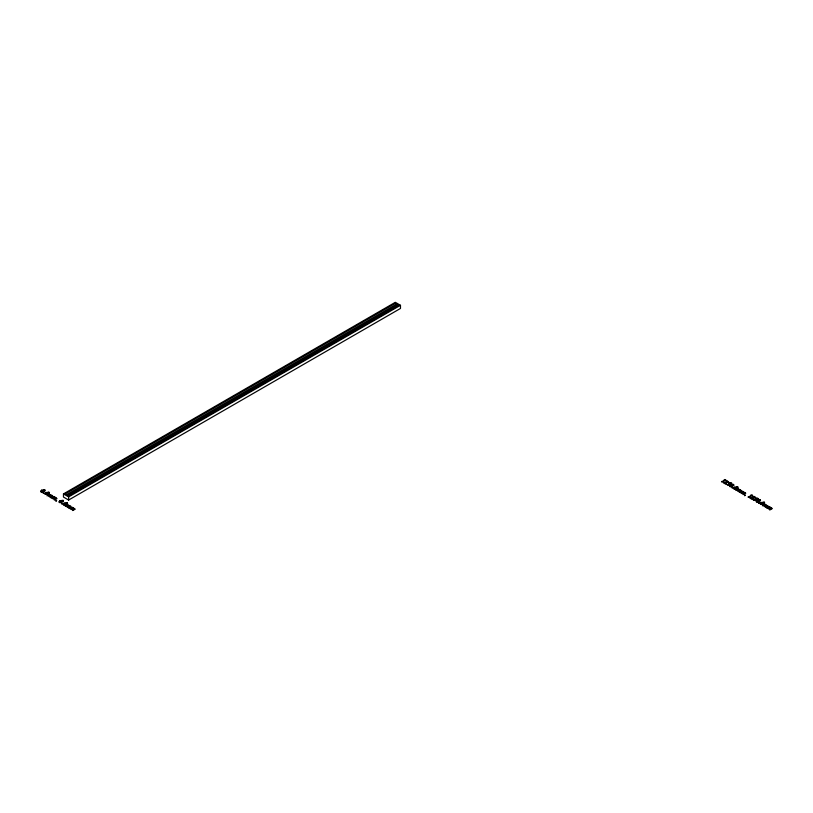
<?xml version="1.0" encoding="UTF-8"?>
<svg xmlns="http://www.w3.org/2000/svg" width="813" height="813" viewBox="0 0 813 813"><rect width="100%" height="100%" fill="white"/><g stroke="black" fill="none" stroke-linecap="round" stroke-linejoin="round"><path stroke-width="1.22" d="M54.43 496.733L56.991 498.603C50.06 502.251 58.851 497.515 55.325 497.952C54.847 499.578 52.174 498.918 53.109 498.643L54.786 497.261L53.851 497.099L52.327 498.42L49.776 496.946L52.123 495.971L51.026 495.473C50.548 497.099 47.876 496.438 48.81 496.164L50.599 495.147L49.552 494.619C43.658 498.298 49.796 492.332 49.725 494.497L52.469 495.584L51.067 497.617M50.995 497.658L53.353 496.428L54.43 496.723M63.465 493.908L395.321 302.314L400.484 305.302L400.484 308.442L68.627 500.036L63.465 497.048L63.465 493.908L68.627 496.895L400.484 305.302M66.717 494.599L396.52 304.194L397.72 304.885L67.916 495.3M69.268 508.206L71.625 506.977L75.263 509.151C68.333 512.8 77.123 508.064 73.597 508.501C73.119 510.127 70.446 509.466 71.381 509.192L73.058 507.81L72.123 507.647L70.599 508.968L68.048 507.495L70.396 506.519L69.298 506.021C68.82 507.647 66.148 506.987 67.073 506.712L68.871 505.696L67.825 505.168C61.951 508.796 68.099 502.891 67.997 505.046L70.741 506.133L69.339 508.166M766.354 507.607L768.051 506.072L765.074 504.446C765.063 502.302 759.068 508.237 764.911 504.568L765.958 505.097L764.159 506.113C763.234 506.438 765.856 507.027 766.385 505.422L767.482 505.93L765.135 506.895L767.685 508.369L769.21 507.048L770.145 507.21L768.458 508.592C767.533 508.918 770.155 509.507 770.683 507.901C774.21 507.464 765.419 512.2 772.35 508.552L768.712 506.377L766.527 507.617M68.627 496.895L68.627 500.036M41.26 491.123L41.229 491.895L42.205 491.956L44.573 490.666L44.674 489.883L41.26 491.123M45.406 493.521L45.365 494.284L46.351 494.355L48.719 493.054L48.821 492.272L45.406 493.521M59.532 501.672L59.491 502.444L60.477 502.505L62.845 501.215L62.947 500.432L59.532 501.672M63.678 504.07L63.638 504.832L64.623 504.903L66.981 503.603L67.093 502.82L63.678 504.07M730.054 485.737L730.023 486.509L730.999 486.57L733.367 485.28L733.468 484.497L730.054 485.737M734.2 488.135L734.159 488.908L735.145 488.969L737.503 487.668L737.615 486.885L734.2 488.135M756.618 501.072L756.578 501.845L757.564 501.906L759.921 500.615L760.023 499.832L756.618 501.072M760.765 503.471L760.724 504.243L761.71 504.304L764.068 503.003L764.169 502.221L760.765 503.471M726.304 484.142L728.123 485.137L729.942 484.457L729.352 483.064L732.005 483.389L730.45 482.648L728.529 483.064L728.905 484.721L727.991 484.975L726.304 484.142M752.858 499.477L754.677 500.473L756.507 499.792L755.907 498.399L758.559 498.725L757.005 497.983L755.043 498.42L755.46 500.056L754.555 500.31L752.858 499.477M725.653 479.822C724.312 481.763 720.897 482.556 721.548 481.54C724.983 481.144 723.448 478.654 725.643 479.843M752.208 495.158C750.917 497.129 747.482 497.841 748.112 496.875C751.547 496.479 750.013 493.989 752.208 495.178M740.054 489.721L741.486 490.737C737.015 494.274 743.458 489.924 742.818 491.591L745.785 493.217C738.854 496.865 747.645 492.129 744.119 492.566C743.641 494.192 740.968 493.532 741.903 493.257L743.58 491.875L742.645 491.713L741.121 493.034L738.57 491.56L740.917 490.585L739.82 490.087C739.291 491.692 736.68 491.103 737.604 490.778L739.393 489.761L738.346 489.233C732.452 492.912 738.59 486.946 738.519 489.111L740.054 489.721M56.392 500.808C54.339 501.845 57.571 499.568 56.392 500.808M745.186 495.422C743.133 496.519 746.364 494.182 745.186 495.422M44.146 493.166L43.272 493.166L44.146 493.166M62.418 503.714L61.544 503.714L62.418 503.714M732.94 487.78L732.066 487.78L732.94 487.78M759.494 503.115L758.631 503.115L759.494 503.115M728.56 481.814L726.985 482.698L724.2 482.78L726.446 483.694L725.389 483.948L723.235 482.709L727.432 482.241L727.523 481.347L725.857 481.194L727.178 480.961L728.56 481.814M755.125 497.15L753.549 498.034L750.765 498.115L753.001 499.03L751.954 499.284L749.799 498.044L753.997 497.576L754.078 496.682L752.421 496.53L753.742 496.296L755.125 497.15M41.687 490.158L40.65 491.184L41.046 491.967L43.028 492.078L45.142 490.737L44.827 489.802L41.687 490.158M45.833 492.556L44.796 493.572L45.182 494.355L47.174 494.477L49.288 493.125L48.973 492.2L45.833 492.556M59.959 500.706L58.922 501.733L59.308 502.515L61.3 502.627L63.414 501.286L63.099 500.351L59.959 500.706M64.105 503.105L63.068 504.121L63.455 504.903L65.447 505.025L67.56 503.674L67.245 502.749L64.105 503.105M730.481 484.772L729.444 485.798L729.83 486.581L731.822 486.692L733.936 485.351L733.621 484.416L730.481 484.772M734.627 487.17L733.59 488.186L733.976 488.969L735.968 489.091L738.082 487.749L737.767 486.814L734.627 487.17M757.035 500.107L756.009 501.133L756.395 501.916L758.387 502.028L760.501 500.686L760.185 499.751L757.035 500.107M761.181 502.505L760.155 503.521L760.541 504.304L762.533 504.426L764.647 503.084L764.332 502.149L761.181 502.505M395.321 303.31L65.172 493.908L68.627 495.91L398.776 305.302L395.321 303.31"/></g></svg>
